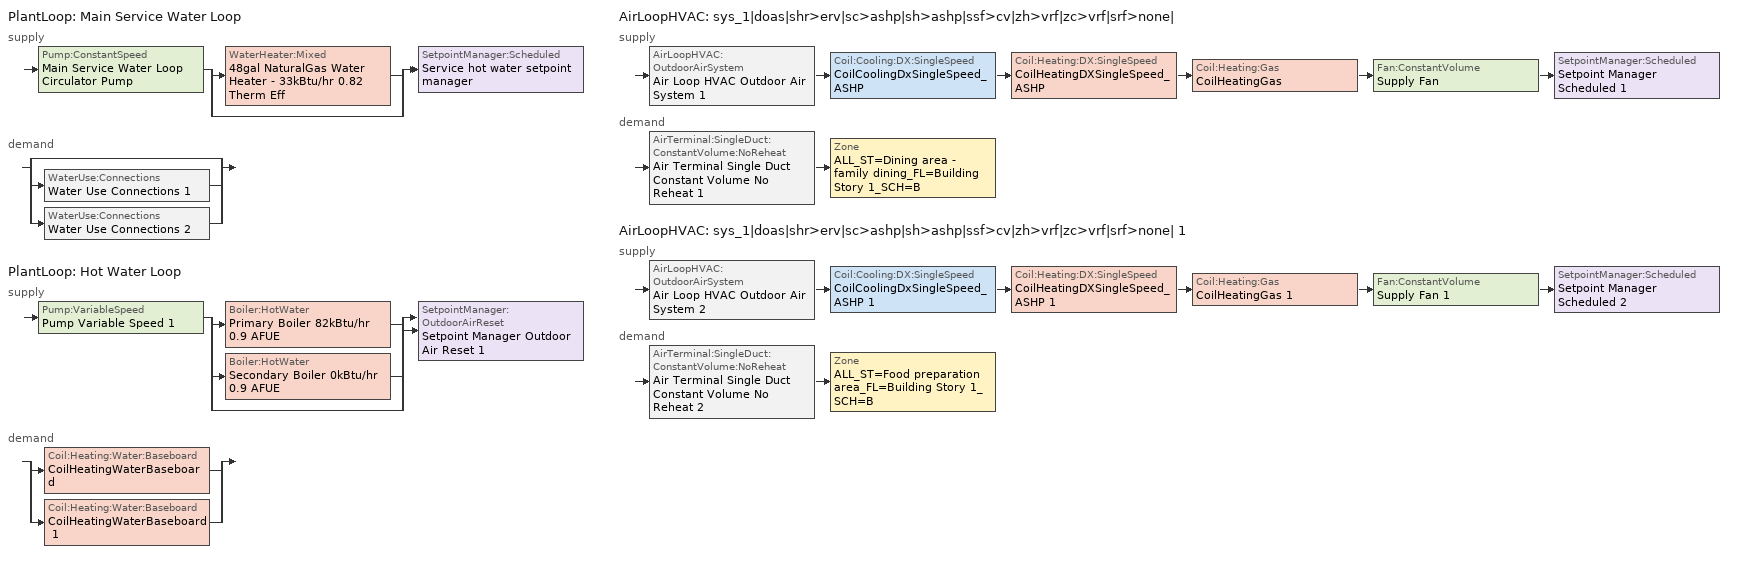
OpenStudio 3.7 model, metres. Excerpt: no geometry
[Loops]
PlantLoop 'Main Service Water Loop'
 supply: Pump:ConstantSpeed 'Main Service Water Loop Circulator Pump' > split
  | WaterHeater:Mixed '48gal NaturalGas Water Heater - 33kBtu/hr 0.82 Therm Eff'
  | bypass
  join > SetpointManager:Scheduled 'Service hot water setpoint manager'
 demand: split
  | bypass
  | WaterUse:Connections 'Water Use Connections 1'
  | WaterUse:Connections 'Water Use Connections 2'
PlantLoop 'Hot Water Loop'
 supply: Pump:VariableSpeed 'Pump Variable Speed 1' > split
  | Boiler:HotWater 'Primary Boiler 82kBtu/hr 0.9 AFUE'
  | Boiler:HotWater 'Secondary Boiler 0kBtu/hr 0.9 AFUE'
  | bypass
  join > SetpointManager:OutdoorAirReset 'Setpoint Manager Outdoor Air Reset 1'
 demand: split
  | Coil:Heating:Water:Baseboard 'CoilHeatingWaterBaseboard'
  | Coil:Heating:Water:Baseboard 'CoilHeatingWaterBaseboard 1'
AirLoopHVAC 'sys_1|doas|shr>erv|sc>ashp|sh>ashp|ssf>cv|zh>vrf|zc>vrf|srf>none|'
 supply: AirLoopHVAC:OutdoorAirSystem 'Air Loop HVAC Outdoor Air System 1' > Coil:Cooling:DX:SingleSpeed 'CoilCoolingDxSingleSpeed_ASHP' > Coil:Heating:DX:SingleSpeed 'CoilHeatingDXSingleSpeed_ASHP' > Coil:Heating:Gas 'CoilHeatingGas' > Fan:ConstantVolume 'Supply Fan' > SetpointManager:Scheduled 'Setpoint Manager Scheduled 1'
 demand: AirTerminal:SingleDuct:ConstantVolume:NoReheat 'Air Terminal Single Duct Constant Volume No Reheat 1' > Zone 'ALL_ST=Dining area - family dining_FL=Building Story 1_SCH=B'
AirLoopHVAC 'sys_1|doas|shr>erv|sc>ashp|sh>ashp|ssf>cv|zh>vrf|zc>vrf|srf>none| 1'
 supply: AirLoopHVAC:OutdoorAirSystem 'Air Loop HVAC Outdoor Air System 2' > Coil:Cooling:DX:SingleSpeed 'CoilCoolingDxSingleSpeed_ASHP 1' > Coil:Heating:DX:SingleSpeed 'CoilHeatingDXSingleSpeed_ASHP 1' > Coil:Heating:Gas 'CoilHeatingGas 1' > Fan:ConstantVolume 'Supply Fan 1' > SetpointManager:Scheduled 'Setpoint Manager Scheduled 2'
 demand: AirTerminal:SingleDuct:ConstantVolume:NoReheat 'Air Terminal Single Duct Constant Volume No Reheat 2' > Zone 'ALL_ST=Food preparation area_FL=Building Story 1_SCH=B'
[Sizing:Zone] Zone Cooling Design Supply Air Temperature Input Method=TemperatureDifference; Zone Cooling Design Supply Air Temperature {C}=13; Zone Cooling Design Supply Air Temperature Difference {deltaC}=11; Zone Heating Design Supply Air Temperature Input Method=TemperatureDifference; Zone Heating Design Supply Air Temperature {C}=43; Zone Heating Design Supply Air Temperature Difference {deltaC}=21; Zone Cooling Design Supply Air Humidity Ratio {kg-H2O/kg-air}=0.0085; Zone Heating Design Supply Air Humidity Ratio {kg-H2O/kg-air}=0.008; Zone Heating Sizing Factor=1.3; Zone Cooling Sizing Factor=1.1; Cooling Design Air Flow Method=DesignDay; Heating Design Air Flow Method=DesignDay; Account for Dedicated Outdoor Air System=No; Dedicated Outdoor Air System Control Strategy=NeutralSupplyAir; Dedicated Outdoor Air Low Setpoint Temperature for Design {C}=autosize; Dedicated Outdoor Air High Setpoint Temperature for Design {C}=autosize; Zone Load Sizing Method=Sensible Load Only No Latent Load; Zone Latent Cooling Design Supply Air Humidity Ratio Input Method=HumidityRatioDifference; Zone Cooling Design Supply Air Humidity Ratio Difference {kgWater/kgDryAir}=0.005; Zone Latent Heating Design Supply Air Humidity Ratio Input Method=HumidityRatioDifference; Zone Humidification Design Supply Air Humidity Ratio Difference {kgWater/kgDryAir}=0.005
ALL_ST=Dining area - family dining_FL=Building Story 1_SCH=B; ALL_ST=Food preparation area_FL=Building Story 1_SCH=B
[Zone equipment]
ALL_ST=Dining area - family dining_FL=Building Story 1_SCH=B: Air Terminal Single Duct Constant Volume No Reheat 1, ZoneHVACTerminalUnitVariableRefrigerantFlow, ZoneHVACBaseboardConvectiveWater
ALL_ST=Food preparation area_FL=Building Story 1_SCH=B: Air Terminal Single Duct Constant Volume No Reheat 2, ZoneHVACTerminalUnitVariableRefrigerantFlow 1, ZoneHVACBaseboardConvectiveWater 1
[PlantLoop] Glycol Concentration=0; Plant Loop Volume {m3}=Autocalculate; Load Distribution Scheme=Optimal
Name | Maximum Loop Temperature {C} | Minimum Loop Temperature {C} | Fluid Type
Main Service Water Loop | 60 | 10
Hot Water Loop |  |  | Water
[Sizing:Plant] Loop Type=Heating; Sizing Option=NonCoincident; Zone Timesteps in Averaging Window=1; Coincident Sizing Factor Mode=None
Name | Design Loop Exit Temperature {C} | Loop Design Temperature Difference {deltaC}
Main Service Water Loop | 60 | 5
Hot Water Loop | 82 | 16
[SetpointManager:Scheduled] Control Variable=Temperature
Name | Schedule | Setpoint Node or NodeList
Service hot water setpoint manager | Service Water Loop Temp - 140F | Main Service Water Loop Supply Outlet Node
Setpoint Manager Scheduled 1 | Schedule Ruleset 9 | sys_1|doas|shr>erv|sc>ashp|sh>ashp|ssf>cv|zh>vrf|zc>vrf|srf>none| Supply Outlet Node
Setpoint Manager Scheduled 2 | Schedule Ruleset 10 | sys_1|doas|shr>erv|sc>ashp|sh>ashp|ssf>cv|zh>vrf|zc>vrf|srf>none| 1 Supply Outlet Node
[Pump:ConstantSpeed]
Main Service Water Loop Circulator Pump: Rated Flow Rate {m3/s}=autosize; Rated Pump Head {Pa}=287937; Rated Power Consumption {W}=autosize; Motor Efficiency=0.7; Fraction of Motor Inefficiencies to Fluid Stream=0; Pump Control Type=Intermittent; Design Power Sizing Method=PowerPerFlowPerPressure; Design Electric Power per Unit Flow Rate {W/(m3/s)}=348701.1; Design Shaft Power per Unit Flow Rate per Unit Head {W-s/m3-Pa}=1.28205
[WaterHeater:Mixed]
48gal NaturalGas Water Heater - 33kBtu/hr 0.82 Therm Eff: Tank Volume {m3}=0.18232; Setpoint Temperature Schedule=Service Water Loop Temp - 140F; Deadband Temperature Difference {deltaC}=2; Maximum Temperature Limit {C}=60; Heater Control Type=Cycle; Heater Maximum Capacity {W}=9526.21; Heater Fuel Type=NaturalGas; Heater Thermal Efficiency=0.82; Part Load Factor Curve=SWH-EFFFPLR-NECB2011; Off Cycle Parasitic Fuel Consumption Rate {W}=31.1488; Off Cycle Parasitic Fuel Type=NaturalGas; Off Cycle Parasitic Heat Fraction to Tank=0.8; On Cycle Parasitic Fuel Consumption Rate {W}=31.1488; On Cycle Parasitic Fuel Type=NaturalGas; On Cycle Parasitic Heat Fraction to Tank=0; Ambient Temperature Indicator=Schedule; Ambient Temperature Schedule=Water Heater Ambient Temp Schedule - 70.0f; Off Cycle Loss Coefficient to Ambient Temperature {W/K}=4.97773; On Cycle Loss Coefficient to Ambient Temperature {W/K}=4.97773; Use Side Effectiveness=1; Source Side Effectiveness=1; Use Side Design Flow Rate {m3/s}=autosize; Source Side Design Flow Rate {m3/s}=autosize; Indirect Water Heating Recovery Time {hr}=1.5; Source Side Flow Control Mode=IndirectHeatPrimarySetpoint
[WaterHeater:Sizing]
48gal NaturalGas Water Heater - 33kBtu/hr 0.82 Therm Eff: Design Mode=PeakDraw; Time Storage Can Meet Peak Draw {hr}=0.538503; Time for Tank Recovery {hr}=0; Nominal Tank Volume for Autosizing Plant Connections {m3}=1
[WaterUse:Connections] Drain Water Heat Exchanger Type=None; Drain Water Heat Exchanger Destination=Plant
Name | Water Use Equipment Name 1
Water Use Connections 1 | Dining Service Water Use 0.38gal/min
Water Use Connections 2 | Kitchen Service Water Use 0.07gal/min
[WaterUse:Equipment:Definition]
Name | Peak Flow Rate {m3/s} | Target Temperature Schedule | Sensible Fraction Schedule | Latent Fraction Schedule
Dining Service Water Use Def 0.38gal/min | 2.36933e-05 | Schedule Ruleset 5 | Schedule Ruleset 3 | Schedule Ruleset 4
Kitchen Service Water Use Def 0.07gal/min | 4.44248e-06 | Schedule Ruleset 8 | Schedule Ruleset 6 | Schedule Ruleset 7
[WaterUse:Equipment] Flow Rate Fraction Schedule=NECB-B-Service Water Heating
Name | Water Use Equipment Definition | Space
Dining Service Water Use 0.38gal/min | Dining Service Water Use Def 0.38gal/min | Dining
Kitchen Service Water Use 0.07gal/min | Kitchen Service Water Use Def 0.07gal/min | Kitchen
[Pump:VariableSpeed]
Pump Variable Speed 1: Rated Pump Head {Pa}=200710; Motor Efficiency=0.855; Pump Control Type=Intermittent; Skin Loss Radiative Fraction=0.5; Design Power Sizing Method=PowerPerFlowPerPressure; Design Electric Power per Unit Flow Rate {W/(m3/s)}=348701.1; Design Shaft Power per Unit Flow Rate per Unit Head {W-s/m3-Pa}=1.28205; Design Minimum Flow Rate Fraction=0
[Boiler:HotWater] Fuel Type=NaturalGas; Nominal Thermal Efficiency=0.9; Normalized Boiler Efficiency Curve=BOILER-EFFFPLR-NECB2011; Water Outlet Upper Temperature Limit {C}=99; Boiler Flow Mode=ConstantFlow; On Cycle Parasitic Electric Load {W}=0; Off Cycle Parasitic Fuel Load {W}=0; Sizing Factor=1
Name | Nominal Capacity {W}
Primary Boiler 82kBtu/hr 0.9 AFUE | 24045.3
Secondary Boiler 0kBtu/hr 0.9 AFUE | 0.001
[SetpointManager:OutdoorAirReset]
Setpoint Manager Outdoor Air Reset 1: Control Variable=Temperature; Setpoint at Outdoor Low Temperature {C}=82; Outdoor Low Temperature {C}=-16; Setpoint at Outdoor High Temperature {C}=60; Outdoor High Temperature {C}=0; Setpoint Node or NodeList=Hot Water Loop Supply Outlet Node
[AirLoopHVAC] Design Supply Air Flow Rate {m3/s}=autosize; Design Return Air Flow Fraction of Supply Air Flow=1
Name | Availability Schedule
sys_1|doas|shr>erv|sc>ashp|sh>ashp|ssf>cv|zh>vrf|zc>vrf|srf>none| | sys_1|doas|shr>none|sc>ashp|sh>ashp|ssf>cv|zh>vrf|zc>vrf|srf>none| Occ Sch
sys_1|doas|shr>erv|sc>ashp|sh>ashp|ssf>cv|zh>vrf|zc>vrf|srf>none| 1 | sys_1|doas|shr>none|sc>ashp|sh>ashp|ssf>cv|zh>vrf|zc>vrf|srf>none| 1 Occ Sch
[Sizing:System] Type of Load to Size On=VentilationRequirement; Central Heating Maximum System Air Flow Ratio=1; Preheat Design Temperature {C}=7; Preheat Design Humidity Ratio {kg-H2O/kg-Air}=0.008; Precool Design Temperature {C}=13; Precool Design Humidity Ratio {kg-H2O/kg-Air}=0.008; Central Cooling Design Supply Air Temperature {C}=13; Central Heating Design Supply Air Temperature {C}=22; Sizing Option=NonCoincident; 100% Outdoor Air in Cooling=Yes; 100% Outdoor Air in Heating=Yes; Central Cooling Design Supply Air Humidity Ratio {kg-H2O/kg-Air}=0.0085; Central Heating Design Supply Air Humidity Ratio {kg-H2O/kg-Air}=0.008; Cooling Design Air Flow Method=DesignDay; Cooling Design Air Flow Rate {m3/s}=0; Heating Design Air Flow Method=DesignDay; Heating Design Air Flow Rate {m3/s}=0; System Outdoor Air Method=ZoneSum; Zone Maximum Outdoor Air Fraction=1; Cooling Supply Air Flow Rate Per Floor Area {m3/s-m2}=0.00996765; Cooling Fraction of Autosized Cooling Supply Air Flow Rate=1; Cooling Supply Air Flow Rate Per Unit Cooling Capacity {m3/s-W}=3.94755e-05; Heating Supply Air Flow Rate Per Floor Area {m3/s-m2}=0.00996765; Heating Fraction of Autosized Heating Supply Air Flow Rate=1; Heating Fraction of Autosized Cooling Supply Air Flow Rate=1; Heating Supply Air Flow Rate Per Unit Heating Capacity {m3/s-W}=3.15882e-05; Cooling Design Capacity Method=CoolingDesignCapacity; Cooling Design Capacity {W}=autosize; Cooling Design Capacity Per Floor Area {W/m2}=234.7; Fraction of Autosized Cooling Design Capacity=1; Heating Design Capacity Method=HeatingDesignCapacity; Heating Design Capacity {W}=autosize; Heating Design Capacity Per Floor Area {W/m2}=157; Fraction of Autosized Heating Design Capacity=1; Central Cooling Capacity Control Method=OnOff; Occupant Diversity=autosize
sys_1|doas|shr>erv|sc>ashp|sh>ashp|ssf>cv|zh>vrf|zc>vrf|srf>none|; sys_1|doas|shr>erv|sc>ashp|sh>ashp|ssf>cv|zh>vrf|zc>vrf|srf>none| 1
[Fan:ConstantVolume] Availability Schedule=Always On Discrete; Fan Total Efficiency=0.39975; Pressure Rise {Pa}=640; Maximum Flow Rate {m3/s}=AutoSize; Motor Efficiency=0.615
Supply Fan; Supply Fan 1
[Coil:Heating:DX:SingleSpeed] Availability Schedule=Always On Discrete; Rated Air Flow Rate {m3/s}=Autosize; Rated Supply Fan Power Per Volume Flow Rate 2017 {W/(m3/s)}=773.3; Rated Supply Fan Power Per Volume Flow Rate 2023 {W/(m3/s)}=934.4; Total Heating Capacity Function of Temperature Curve=DXHEAT-NECB2011-REF-CAPFT; Total Heating Capacity Function of Flow Fraction Curve=DXHEAT-NECB2011-REF-CAPFFLOW; Energy Input Ratio Function of Temperature Curve=DXHEAT-NECB2011-REF-EIRFT; Energy Input Ratio Function of Flow Fraction Curve=DXHEAT-NECB2011-REF-EIRFFLOW; Part Load Fraction Correlation Curve=DXHEAT-NECB2011-REF-PLFFPLR; Defrost Energy Input Ratio Function of Temperature Curve=DXHEAT-NECB2011-REF-Defrost-EIRFT; Crankcase Heater Capacity {W}=1e-06; Defrost Strategy=ReverseCycle; Defrost Control=OnDemand; Defrost Time Period Fraction=0.166667; Resistive Defrost Heater Capacity {W}=2000
Name | Rated Total Heating Capacity {W} | Rated COP {W/W}
CoilHeatingDXSingleSpeed_ASHP | 35152.5 | 3.2994
CoilHeatingDXSingleSpeed_ASHP 1 | 5048.49 | 3.09963
[Coil:Heating:Gas] Availability Schedule=Always On Discrete; Nominal Capacity {W}=AutoSize; On Cycle Parasitic Electric Load {W}=0; Part Load Fraction Correlation Curve=FURNACE-EFFPLR-NECB2011; Off Cycle Parasitic Gas Load {W}=0
Name | Gas Burner Efficiency
CoilHeatingGas | 0.81
CoilHeatingGas 1 | 0.95
[Coil:Cooling:DX:SingleSpeed] Availability Schedule=Always On Discrete; Rated Sensible Heat Ratio=autosize; Rated Air Flow Rate {m3/s}=autosize; Rated Evaporator Fan Power Per Volume Flow Rate 2017 {W/(m3/s)}=773.3; Rated Evaporator Fan Power Per Volume Flow Rate 2023 {W/(m3/s)}=934.4; Total Cooling Capacity Function of Temperature Curve=DXCOOL-NECB2011-REF-CAPFT; Total Cooling Capacity Function of Flow Fraction Curve=DXCOOL-NECB2011-REF-CAPFFLOW; Energy Input Ratio Function of Temperature Curve=DXCOOL-NECB2011-REF-COOLEIRFT; Energy Input Ratio Function of Flow Fraction Curve=DXCOOL-NECB2011-REF-COOLEIRFFLOW; Part Load Fraction Correlation Curve=DXCOOL-NECB2011-REF-COOLPLFFPLR; Minimum Outdoor Dry-Bulb Temperature for Compressor Operation {C}=-25; Nominal Time for Condensate Removal to Begin {s}=0; Ratio of Initial Moisture Evaporation Rate and Steady State Latent Capacity=0; Maximum Cycling Rate {cycles/hr}=0; Latent Capacity Time Constant {s}=0; Condenser Type=AirCooled; Evaporative Condenser Effectiveness=0.9; Evaporative Condenser Air Flow Rate {m3/s}=autosize; Evaporative Condenser Pump Rated Power Consumption {W}=autosize; Crankcase Heater Capacity {W}=1e-06; Maximum Outdoor Dry-Bulb Temperature for Crankcase Heater Operation {C}=10; Basin Heater Capacity {W/K}=0; Basin Heater Setpoint Temperature {C}=2
Name | Rated Total Cooling Capacity {W} | Rated COP {W/W}
CoilCoolingDxSingleSpeed_ASHP | 35152.5 | 3.79883
CoilCoolingDxSingleSpeed_ASHP 1 | 5048.49 | 3.46588
[Controller:OutdoorAir] Minimum Outdoor Air Flow Rate {m3/s}=autosize; Maximum Outdoor Air Flow Rate {m3/s}=Autosize; Economizer Control Type=NoEconomizer; Economizer Control Action Type=ModulateFlow; Economizer Maximum Limit Dry-Bulb Temperature {C}=28; Economizer Maximum Limit Enthalpy {J/kg}=64000; Economizer Minimum Limit Dry-Bulb Temperature {C}=-100; Lockout Type=NoLockout; Minimum Limit Type=FixedMinimum; High Humidity Control=No; Heat Recovery Bypass Control Type=BypassWhenWithinEconomizerLimits; Economizer Operation Staging=InterlockedWithMechanicalCooling
Name | Minimum Outdoor Air Schedule | Controller Mechanical Ventilation
Controller Outdoor Air 1 | sys_1|doas|shr>none|sc>ashp|sh>ashp|ssf>cv|zh>vrf|zc>vrf|srf>none| Occ Sch | Controller Mechanical Ventilation 1
Controller Outdoor Air 2 | sys_1|doas|shr>none|sc>ashp|sh>ashp|ssf>cv|zh>vrf|zc>vrf|srf>none| 1 Occ Sch | Controller Mechanical Ventilation 2
[Controller:MechanicalVentilation] Availability Schedule=Always On Discrete
Controller Mechanical Ventilation 1; Controller Mechanical Ventilation 2
[AirLoopHVAC:OutdoorAirSystem]
Name | Controller
Air Loop HVAC Outdoor Air System 1 | Controller Outdoor Air 1
Air Loop HVAC Outdoor Air System 2 | Controller Outdoor Air 2
[AirTerminal:SingleDuct:ConstantVolume:NoReheat] Availability Schedule=Always On Discrete; Maximum Air Flow Rate {m3/s}=AutoSize
Air Terminal Single Duct Constant Volume No Reheat 1; Air Terminal Single Duct Constant Volume No Reheat 2
[Coil:Cooling:DX:VariableRefrigerantFlow] Availability Schedule=Always On Discrete; Rated Total Cooling Capacity {W}=autosize; Rated Sensible Heat Ratio=autosize; Rated Air Flow Rate {m3/s}=autosize
Name | Cooling Capacity Ratio Modifier Function of Temperature Curve | Cooling Capacity Modifier Curve Function of Flow Fraction
CoilCoolingDXVariableRefrigerantFlow | VRFTUCoolCapFT | VRFACCoolCapFFF
CoilCoolingDXVariableRefrigerantFlow 1 | VRFTUCoolCapFT 1 | VRFACCoolCapFFF 1
[Coil:Heating:DX:VariableRefrigerantFlow] Availability Schedule=Always On Discrete; Rated Total Heating Capacity {W}=autosize; Rated Air Flow Rate {m3/s}=autosize
Name | Heating Capacity Ratio Modifier Function of Temperature Curve | Heating Capacity Modifier Function of Flow Fraction Curve
CoilHeatingDXVariableRefrigerantFlow | Coil Heating DX Variable Refrigerant Flow 1 VRFTUHeatCAPFT | Coil Heating DX Variable Refrigerant Flow 1 VRFACCoolCapFFF
CoilHeatingDXVariableRefrigerantFlow 1 | Coil Heating DX Variable Refrigerant Flow 1 VRFTUHeatCAPFT 1 | Coil Heating DX Variable Refrigerant Flow 1 VRFACCoolCapFFF 1
[Fan:OnOff] Availability Schedule=Always On Discrete; Fan Total Efficiency=0.39975; Pressure Rise {Pa}=36.8769; Maximum Flow Rate {m3/s}=autosize; Motor Efficiency=0.615; Motor In Airstream Fraction=1
Name | Fan Power Ratio Function of Speed Ratio Curve | Fan Efficiency Ratio Function of Speed Ratio Curve
FanOnOff | Fan On Off Power Curve | Fan On Off Efficiency Curve
FanOnOff 1 | Fan On Off Power Curve 1 | Fan On Off Efficiency Curve 1
[ZoneHVAC:TerminalUnit:VariableRefrigerantFlow] Terminal Unit Availability schedule=Always On Discrete; Supply Air Flow Rate During Cooling Operation {m3/s}=autosize; Supply Air Flow Rate When No Cooling is Needed {m3/s}=autosize; Supply Air Flow Rate During Heating Operation {m3/s}=autosize; Supply Air Flow Rate When No Heating is Needed {m3/s}=autosize; Outdoor Air Flow Rate During Cooling Operation {m3/s}=1e-06; Outdoor Air Flow Rate During Heating Operation {m3/s}=1e-06; Outdoor Air Flow Rate When No Cooling or Heating is Needed {m3/s}=1e-06; Supply Air Fan Operating Mode Schedule=Always Off Discrete; Supply Air Fan Placement=DrawThrough; Zone Terminal Unit On Parasitic Electric Energy Use {W}=1e-06; Zone Terminal Unit Off Parasitic Electric Energy Use {W}=1e-06; Rated Total Heating Capacity Sizing Ratio {W/W}=1; Maximum Supply Air Temperature from Supplemental Heater {C}=Autosize; Maximum Outdoor Dry-Bulb Temperature for Supplemental Heater Operation {C}=21
Name | Supply Air Fan | Cooling Coil | Heating Coil
ZoneHVACTerminalUnitVariableRefrigerantFlow | FanOnOff | CoilCoolingDXVariableRefrigerantFlow | CoilHeatingDXVariableRefrigerantFlow
ZoneHVACTerminalUnitVariableRefrigerantFlow 1 | FanOnOff 1 | CoilCoolingDXVariableRefrigerantFlow 1 | CoilHeatingDXVariableRefrigerantFlow 1
[Coil:Heating:Water:Baseboard] Heating Design Capacity Method=HeatingDesignCapacity; Heating Design Capacity {W}=autosize; Heating Design Capacity Per Floor Area {W/m2}=0; Fraction of Autosized Heating Design Capacity=0.8
CoilHeatingWaterBaseboard; CoilHeatingWaterBaseboard 1
[ZoneHVAC:Baseboard:Convective:Water] Availability Schedule=Always On Discrete
Name | Heating Coil
ZoneHVACBaseboardConvectiveWater | CoilHeatingWaterBaseboard
ZoneHVACBaseboardConvectiveWater 1 | CoilHeatingWaterBaseboard 1
[Schedule:Ruleset]
Service Water Loop Temp - 140F: Default Day Schedule=Service Water Loop Temp - 140F Default
Water Heater Ambient Temp Schedule - 70.0f: Default Day Schedule=Water Heater Ambient Temp Schedule - 70.0f Default
Schedule Ruleset 3: Default Day Schedule=Schedule Day 5
Schedule Ruleset 4: Default Day Schedule=Schedule Day 6
Schedule Ruleset 5: Default Day Schedule=Schedule Day 7
NECB-B-Service Water Heating: Default Day Schedule=NECB-B-Service Water Heating Default
Schedule Ruleset 6: Default Day Schedule=Schedule Day 8
Schedule Ruleset 7: Default Day Schedule=Schedule Day 9
Schedule Ruleset 8: Default Day Schedule=Schedule Day 10
Schedule Ruleset 9: Default Day Schedule=Schedule Day 11
Schedule Ruleset 10: Default Day Schedule=Schedule Day 12
sys_1|doas|shr>none|sc>ashp|sh>ashp|ssf>cv|zh>vrf|zc>vrf|srf>none| Occ Sch: Default Day Schedule=sys_1|doas|shr>none|sc>ashp|sh>ashp|ssf>cv|zh>vrf|zc>vrf|srf>none| Occ Sch Default; Summer Design Day Schedule=sys_1|doas|shr>none|sc>ashp|sh>ashp|ssf>cv|zh>vrf|zc>vrf|srf>none| Occ Sch Summer Design Day; Winter Design Day Schedule=sys_1|doas|shr>none|sc>ashp|sh>ashp|ssf>cv|zh>vrf|zc>vrf|srf>none| Occ Sch Winter Design Day
sys_1|doas|shr>none|sc>ashp|sh>ashp|ssf>cv|zh>vrf|zc>vrf|srf>none| 1 Occ Sch: Default Day Schedule=sys_1|doas|shr>none|sc>ashp|sh>ashp|ssf>cv|zh>vrf|zc>vrf|srf>none| 1 Occ Sch Default; Summer Design Day Schedule=sys_1|doas|shr>none|sc>ashp|sh>ashp|ssf>cv|zh>vrf|zc>vrf|srf>none| 1 Occ Sch Summer Design Day; Winter Design Day Schedule=sys_1|doas|shr>none|sc>ashp|sh>ashp|ssf>cv|zh>vrf|zc>vrf|srf>none| 1 Occ Sch Winter Design Day
[Schedule:Day]
Service Water Loop Temp - 140F Default; Schedule Day 7; Schedule Day 10: 24, 0, 60
Water Heater Ambient Temp Schedule - 70.0f Default: 24, 0, 21.1111
Schedule Day 5; Schedule Day 8: 24, 0, 0.2
Schedule Day 6; Schedule Day 9: 24, 0, 0.05
NECB-B-Service Water Heating Default; NECB-B-Service Water Heating Default|Wkdy Day: 1, 0, 0.6, 2, 0, 0.5, 9, 0, 0.05, 11, 0, 0.7, 12, 0, 0.4, 13, 0, 0.5, 15, 0, 0.6, 16, 0, 0.4, 18, 0, 0.3, 19, 0, 0.4, 20, 0, 0.5, 22, 0, 0.8, 24, 0, 0.9
NECB-B-Service Water Heating Sat Day: 1, 0, 0.7, 2, 0, 0.6, 9, 0, 0.05, 11, 0, 0.7, 12, 0, 0.4, 13, 0, 0.5, 15, 0, 0.6, 16, 0, 0.4, 18, 0, 0.3, 19, 0, 0.4, 20, 0, 0.5, 22, 0, 0.8, 24, 0, 0.9
NECB-B-Service Water Heating Sun|Hol Day: 1, 0, 0.5, 2, 0, 0.6, 9, 0, 0.05, 11, 0, 0.7, 12, 0, 0.4, 13, 0, 0.5, 15, 0, 0.6, 16, 0, 0.4, 18, 0, 0.3, 19, 0, 0.4, 20, 0, 0.5, 22, 0, 0.8, 24, 0, 0.5
Schedule Day 11; Schedule Day 12: 24, 0, 20
sys_1|doas|shr>none|sc>ashp|sh>ashp|ssf>cv|zh>vrf|zc>vrf|srf>none| Occ Sch Default; sys_1|doas|shr>none|sc>ashp|sh>ashp|ssf>cv|zh>vrf|zc>vrf|srf>none| 1 Occ Sch Default: 1, 0, 1, 10, 0, 0, 24, 0, 1
sys_1|doas|shr>none|sc>ashp|sh>ashp|ssf>cv|zh>vrf|zc>vrf|srf>none| Occ Sch Winter Design Day; sys_1|doas|shr>none|sc>ashp|sh>ashp|ssf>cv|zh>vrf|zc>vrf|srf>none| Occ Sch Summer Design Day; sys_1|doas|shr>none|sc>ashp|sh>ashp|ssf>cv|zh>vrf|zc>vrf|srf>none| 1 Occ Sch Winter Design Day; sys_1|doas|shr>none|sc>ashp|sh>ashp|ssf>cv|zh>vrf|zc>vrf|srf>none| 1 Occ Sch Summer Design Day: 24, 0, 1
sys_1|doas|shr>none|sc>ashp|sh>ashp|ssf>cv|zh>vrf|zc>vrf|srf>none| Occ Sch Saturday; sys_1|doas|shr>none|sc>ashp|sh>ashp|ssf>cv|zh>vrf|zc>vrf|srf>none| 1 Occ Sch Saturday: 2, 0, 1, 10, 0, 0, 24, 0, 1
sys_1|doas|shr>none|sc>ashp|sh>ashp|ssf>cv|zh>vrf|zc>vrf|srf>none| Occ Sch Sunday; sys_1|doas|shr>none|sc>ashp|sh>ashp|ssf>cv|zh>vrf|zc>vrf|srf>none| 1 Occ Sch Sunday: 1, 0, 0, 2, 0, 1, 11, 0, 0, 23, 0, 1, 24, 0, 0
[Schedule:Rule] Date Specification Type=DateRange; Start Month=1; Start Day=1; End Month=12; End Day=31
Name | Schedule Ruleset | Rule Order | Day Schedule | Apply Monday | Apply Tuesday | Apply Wednesday | Apply Thursday | Apply Friday | Apply Saturday | Apply Sunday
Schedule Rule 20 | NECB-B-Service Water Heating | 2 | NECB-B-Service Water Heating Default|Wkdy Day | Yes | Yes | Yes | Yes | Yes
Schedule Rule 21 | NECB-B-Service Water Heating | 1 | NECB-B-Service Water Heating Sat Day |  |  |  |  |  | Yes
Schedule Rule 22 | NECB-B-Service Water Heating | 0 | NECB-B-Service Water Heating Sun|Hol Day |  |  |  |  |  |  | Yes
sys_1|doas|shr>none|sc>ashp|sh>ashp|ssf>cv|zh>vrf|zc>vrf|srf>none| Occ Sch Saturday Rule | sys_1|doas|shr>none|sc>ashp|sh>ashp|ssf>cv|zh>vrf|zc>vrf|srf>none| Occ Sch | 1 | sys_1|doas|shr>none|sc>ashp|sh>ashp|ssf>cv|zh>vrf|zc>vrf|srf>none| Occ Sch Saturday |  |  |  |  |  | Yes
sys_1|doas|shr>none|sc>ashp|sh>ashp|ssf>cv|zh>vrf|zc>vrf|srf>none| Occ Sch Sunday Rule | sys_1|doas|shr>none|sc>ashp|sh>ashp|ssf>cv|zh>vrf|zc>vrf|srf>none| Occ Sch | 0 | sys_1|doas|shr>none|sc>ashp|sh>ashp|ssf>cv|zh>vrf|zc>vrf|srf>none| Occ Sch Sunday |  |  |  |  |  |  | Yes
sys_1|doas|shr>none|sc>ashp|sh>ashp|ssf>cv|zh>vrf|zc>vrf|srf>none| 1 Occ Sch Saturday Rule | sys_1|doas|shr>none|sc>ashp|sh>ashp|ssf>cv|zh>vrf|zc>vrf|srf>none| 1 Occ Sch | 1 | sys_1|doas|shr>none|sc>ashp|sh>ashp|ssf>cv|zh>vrf|zc>vrf|srf>none| 1 Occ Sch Saturday |  |  |  |  |  | Yes
sys_1|doas|shr>none|sc>ashp|sh>ashp|ssf>cv|zh>vrf|zc>vrf|srf>none| 1 Occ Sch Sunday Rule | sys_1|doas|shr>none|sc>ashp|sh>ashp|ssf>cv|zh>vrf|zc>vrf|srf>none| 1 Occ Sch | 0 | sys_1|doas|shr>none|sc>ashp|sh>ashp|ssf>cv|zh>vrf|zc>vrf|srf>none| 1 Occ Sch Sunday |  |  |  |  |  |  | Yes
[Schedule:Constant]
Name | Value
Always On Discrete | 1
Always Off Discrete | 0
[Curve:Biquadratic]
Name | Coefficient1 Constant | Coefficient2 x | Coefficient3 x**2 | Coefficient4 y | Coefficient5 y**2 | Coefficient6 x*y | Minimum Value of x | Maximum Value of x | Minimum Value of y | Maximum Value of y | Minimum Curve Output | Maximum Curve Output
DXCOOL-NECB2011-REF-CAPFT | 0.867905 | 0.0142459 | 0.00055436 | -0.0075575 | 3.3e-05 | -0.0001918 | 13 | 24 | 24 | 46
DXCOOL-NECB2011-REF-COOLEIRFT | 0.114171 | 0.0281822 | -0.0004199 | 0.0214108 | 0.000161028 | -0.000679104 | 13 | 24 | 24 | 46
DXHEAT-NECB2011-REF-Defrost-EIRFT | 1 | 0 | 0 | 0 | 0 | 0 | 12.77778 | 23.88889 | 21.11111 | 46.11111 | 0 | 1
VRFTUCoolCapFT; VRFTUCoolCapFT 1 | 0.0585884 | 0.0587397 | -0.000210275 | 0.010937 | -0.000121955 | -0.000524662 | 15 | 23.89 | 20 | 43.33 | 0.8083 | 1.2583
Coil Heating DX Variable Refrigerant Flow 1 VRFTUHeatCAPFT; Coil Heating DX Variable Refrigerant Flow 1 VRFTUHeatCAPFT 1 | 0.375444 | 0.0668191 | -0.00194171 | 0.0442618 | -0.000400958 | -0.00148198 | 21.11 | 27.22 | -15 | 18.33 | 0.6074 | 1
[Curve:Cubic]
Name | Coefficient1 Constant | Coefficient2 x | Coefficient3 x**2 | Coefficient4 x**3 | Minimum Value of x | Maximum Value of x
DXCOOL-NECB2011-REF-COOLPLFFPLR | 0.0277 | 4.9151 | -8.184 | 4.2702 | 0.7 | 1
DXHEAT-NECB2011-REF-CAPFT | 0.729009 | 0.0319275 | 0.000136404 | -8.748e-06 | -20 | 20
DXHEAT-NECB2011-REF-CAPFFLOW | 0.84 | 0.16 | 0 | 0 | 0.5 | 1.5
DXHEAT-NECB2011-REF-EIRFT | 1.2183 | -0.03612 | 0.00142 | -2.68e-05 | -20 | 20
DXHEAT-NECB2011-REF-PLFFPLR | 0.3696 | 2.3362 | -2.9577 | 1.2596 | 0.7 | 1
Fan On Off Efficiency Curve; Fan On Off Efficiency Curve 1 | 1 | 0 | 0 | 0 | 0 | 1
BOILER-EFFFPLR-NECB2011 | 0.3831 | 2.0567 | -2.6469 | 1.2148 | 0 | 1
SWH-EFFFPLR-NECB2011 | 0.7576 | 1.0071 | -1.4443 | 0.6844 | 0 | 1
FURNACE-EFFPLR-NECB2011 | 0.722 | 0.8211 | -1.0396 | 0.5 | 0 | 1
[Curve:Quadratic]
Name | Coefficient1 Constant | Coefficient2 x | Coefficient3 x**2 | Minimum Value of x | Maximum Value of x
DXCOOL-NECB2011-REF-CAPFFLOW; VRFACCoolCapFFF; Coil Heating DX Variable Refrigerant Flow 1 VRFACCoolCapFFF; VRFACCoolCapFFF 1; Coil Heating DX Variable Refrigerant Flow 1 VRFACCoolCapFFF 1 | 0.8 | 0.2 | 0 | 0.5 | 1.5
DXCOOL-NECB2011-REF-COOLEIRFFLOW | 1.1552 | -0.1808 | 0.0256 | 0.5 | 1.5
DXHEAT-NECB2011-REF-EIRFFLOW | 1.3824 | -0.4336 | 0.0512 | 0 | 1
[Curve:Exponent] Coefficient1 Constant=1; Coefficient2 Constant=0; Coefficient3 Constant=0; Minimum Value of x=0; Maximum Value of x=1
Fan On Off Power Curve; Fan On Off Power Curve 1
